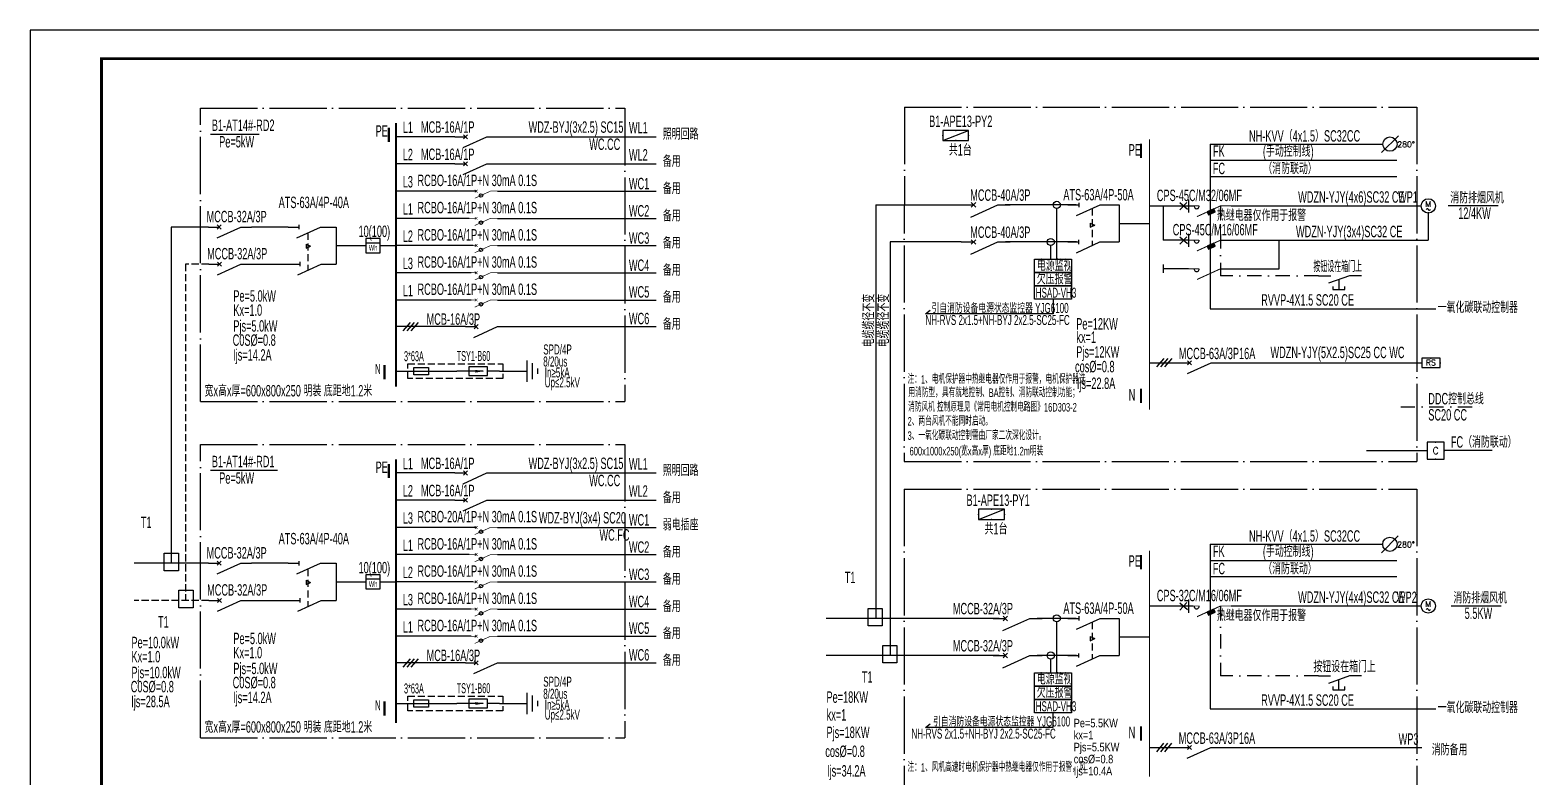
# Model space of a CAD drawing. Extents: x 776418 to 2076422, y -1170708 to 498544.
# Drawn here: x 908431 to 960981, y -766418 to -740248 of the extents above; entities that cross this region are included whole.
import ezdxf
from ezdxf.enums import TextEntityAlignment as Align

# ---------------------------------------------------------------- set-up
doc = ezdxf.new("R2010")
doc.units = 0
doc.header["$LTSCALE"] = 1000
doc.header["$MEASUREMENT"] = 0
for name, pattern in [('CONTINOUS', [0]), ('DASH', [0.35, 0.25, -0.1]), ('DASHDOT', [1, 0.5, -0.25, 0, -0.25]), ('DOTE', [2.42, 2, -0.2, 0.02, -0.2]), ('HIDDEN', [0.375, 0.25, -0.125])]:
    doc.linetypes.add(name, pattern=pattern)
doc.layers.get('0').update_dxf_attribs({"linetype": 'CONTINUOUS'})
for name, color, linetype in [('D-TEXT', 7, 'CONTINUOUS'), ('DOTLN', 2, 'DASH'), ('DQ', 255, 'CONTINOUS'), ('EL-1', 4, 'DASH'), ('EL-SYSTEM', 1, 'CONTINUOUS'), ('ELEMENT', 3, 'CONTINUOUS'), ('EQUIP', 3, 'CONTINUOUS'), ('EQUIP-动力', 3, 'CONTINUOUS'), ('EQUIP-消防', 80, 'CONTINUOUS'), ('EQUIP-箱柜', 3, 'CONTINUOUS'), ('PUB_TEXT', 255, 'CONTINUOUS'), ('TEL_TEXT', 3, 'CONTINUOUS'), ('TEL_TITLE', 7, 'CONTINUOUS'), ('WIRE', 4, 'CONTINUOUS'), ('WIRE-动力', 2, 'CONTINUOUS'), ('WIRE-照明', 1, 'CONTINUOUS'), ('WIRE-系统', 4, 'CONTINUOUS')]:
    doc.layers.add(name, color=color, linetype=linetype)
doc.styles.add('_COMPLEX', font='ROS', dxfattribs={"width": 0.6, "bigfont": 'JD'})
doc.styles.add('_HZTXT', font='txt.shx', dxfattribs={"width": 0.8, "bigfont": 'HZTXT.shx'})
doc.styles.add('_JD', font='ros.shx', dxfattribs={"width": 0.8, "bigfont": 'JD.shx'})
doc.styles.add('_TCH_LABEL', font='COMPLEX', dxfattribs={"bigfont": 'GBCBIG'})
doc.styles.add('_TEL_DIM', font='SIMPLEX', dxfattribs={"width": 0.7, "height": 3.5, "bigfont": 'HZTXT'})
doc.styles.add('DIM_FONT', font='SIMPLEX', dxfattribs={"width": 0.7, "bigfont": 'GBCBIG'})
doc.styles.get("Standard").update_dxf_attribs({"font": 'gbenor.shx', "bigfont": 'gbcbig.shx'})

# ---------------------------------------------------------------- blocks, each defined once
blk = doc.blocks.new('M_M8')
for p, q in [((-0.25, -0.2), (0, -0.75)), ((0.05, -0.25), (-0.05, -0.25))]:
    blk.add_line(p, q)
for points in [[(0, 0), (0, -0.25)], [(0, -0.75), (0, -1)]]:
    blk.add_lwpolyline(points)
at = {"style": 'DIM_FONT', "width": 0.8, "flags": 9}
blk.add_attdef('S', (0.25, -0.5), '', height=0.2, dxfattribs=at)
blk = doc.blocks.new('M_M7')
for p, q in [((-0.25, -0.2), (0, -0.75)), ((-0.047, -0.297), (0.047, -0.203)), ((-0.047, -0.203), (0.047, -0.297))]:
    blk.add_line(p, q)
for points in [[(0, 0), (0, -0.25)], [(0, -0.75), (0, -1)]]:
    blk.add_lwpolyline(points)
at = {"width": 0.8, "flags": 9}
blk.add_attdef('S', (0.25, -0.5), '', height=0.2, dxfattribs=at)
blk = doc.blocks.new('$equip_U$00000105(JDQINJING)')
for p, q in [((0.5, 1), (-0.5, 1)), ((-0.5, 1), (-0.5, 0)), ((0.5, 0), (0.5, 1)), ((-0.5, 0), (0.5, 0))]:
    blk.add_line(p, q)
for p in [(0, 1), (-0.5, 0.5), (0, 0), (0.5, 0.5)]:
    blk.add_point(p)
at = {"color": 7, "style": '_TEL_DIM'}
blk.add_attdef('$TEXT$', text='', height=0.4, dxfattribs=at).set_placement((-0.002, 0.507), align=Align.MIDDLE_CENTER)
at = {"color": 7, "style": '_TEL_DIM', "flags": 1}
blk.add_attdef('A', text='', height=0.00002, dxfattribs=at).set_placement((0, 0), align=Align.MIDDLE_CENTER)
blk = doc.blocks.new('$element$00000577')
at = {"const_width": 0.0233}
for points in [[(0, 0), (0, -0.25)], [(-0.25, -0.2), (0, -0.75), (0, -1)]]:
    blk.add_lwpolyline(points, dxfattribs=at)
blk.add_arc((-0.008, -0.192), 0.0589, 81.8699, 278.1301)
at = {"flags": 9}
blk.add_attdef('S', (0, 0), '', height=0.00000667, dxfattribs=at)
blk = doc.blocks.new('$equip$00001817')
blk.add_line((-0.59, -0.59), (0.59, 0.59))
blk.add_circle((0, 0), 0.5)
at = {"color": 7, "style": '_TEL_DIM', "flags": 1}
blk.add_attdef('A', text='', height=0.00002, dxfattribs=at).set_placement((0, 0), align=Align.MIDDLE_CENTER)
at = {"color": 7, "style": '_TEL_DIM'}
blk.add_attdef('$TEXT$', text='', height=0.4, dxfattribs=at).set_placement((1.36, -0.02), align=Align.MIDDLE_CENTER)
blk = doc.blocks.new('$element$00000544')
for points in [[(-0.25, -0.333), (-0.324, -0.333), (-0.324, -0.617), (-0.25, -0.617)], [(0, -1), (0, -0.721), (-0.176, -0.235)], [(0, 0), (0, -0.283)], [(-0.324, -0.478), (-0.087, -0.478)]]:
    blk.add_lwpolyline(points)
at = {"flags": 9}
blk.add_attdef('S', (0, 0), '', height=0.00000667, dxfattribs=at)
blk = doc.blocks.new('$equip$00001416')
for p, q in [((0.75, 0.6), (-0.75, 0.6)), ((-0.75, 0), (0.75, 0.6)), ((-0.75, 0.6), (-0.75, 0)), ((-0.75, 0), (0.75, 0)), ((0.75, 0), (0.75, 0.6))]:
    blk.add_line(p, q)
for p in [(-0.75, 0.3), (0, 0.6), (0, 0), (0.75, 0.3)]:
    blk.add_point(p)
at = {"style": '_TCH_LABEL', "flags": 9}
blk.add_attdef('A', (0, 0), '', height=0.00002, dxfattribs=at)
blk = doc.blocks.new('$equip$00001811')
blk.add_circle((0, 0), 0.5)
for centre, radius, start, end in [((-0.07, -0.27), 0.0768, 17.2272, 184.2164), ((0.07, -0.23), 0.0769, 197.2591, 5.1179)]:
    blk.add_arc(centre, radius, start, end)
at = {"color": 7, "style": '_TEL_DIM'}
blk.add_attdef('$TEXT$', text='', height=0.4, dxfattribs=at).set_placement((0, 0.14), align=Align.MIDDLE_CENTER)
at = {"color": 7, "style": '_TEL_DIM', "flags": 1}
blk.add_attdef('A', text='', height=0.00002, dxfattribs=at).set_placement((0, 0), align=Align.MIDDLE_CENTER)
blk = doc.blocks.new('$equip$00002460')
for p, q in [((0.65, 0.65), (-0.65, 0.65)), ((-0.65, 0.65), (-0.65, 0)), ((-0.65, 0), (0.65, 0)), ((0.65, 0), (0.65, 0.65))]:
    blk.add_line(p, q)
at = {"const_width": 0.04}
blk.add_lwpolyline([(-0.65, 0.65), (-0.65, 0), (0.65, 0), (0.65, 0.65), (-0.65, 0.65), (-0.65, 0)], dxfattribs=at)
for p in [(-0.65, 0.33), (0, 0.65), (0.65, 0.33), (0, 0)]:
    blk.add_point(p)
at = {"color": 7, "style": '_TEL_DIM'}
blk.add_attdef('$TEXT$', text='', height=0.4, dxfattribs=at).set_placement((-0.01, 0.34), align=Align.MIDDLE_CENTER)
at = {"color": 7, "style": '_TEL_DIM', "flags": 1}
blk.add_attdef('A', text='', height=0.00002, dxfattribs=at).set_placement((0, 0), align=Align.MIDDLE_CENTER)
blk = doc.blocks.new('$element$00000525')
at = {"const_width": 0.0233}
for points in [[(0, 0), (0, -0.25)], [(-0.25, -0.2), (0, -0.75), (0, -1)], [(-0.047, -0.203), (0.047, -0.297)], [(0.047, -0.203), (-0.047, -0.297)]]:
    blk.add_lwpolyline(points, dxfattribs=at)
blk.add_circle((-0.151, -0.417), 0.0615)
at = {"flags": 9}
blk.add_attdef('S', (0, 0), '', height=0.00000667, dxfattribs=at)
blk = doc.blocks.new('_LINKPT1')
blk.add_line((0, 0), (0, 0))
blk = doc.blocks.new('M_Z15DKY')
for p, q in [((0.5, 0.5), (-0.5, 0.5)), ((-0.5, 0.5), (-0.5, -0.5)), ((-0.5, 0.2), (0.5, 0.2)), ((0.5, -0.5), (0.5, 0.5)), ((-0.5, -0.5), (0.5, -0.5))]:
    blk.add_line(p, q)
for p in [(-0.5, 0), (0, 0.5), (0.5, 0), (0, -0.5)]:
    blk.add_blockref('_LINKPT1', p)
at = {"style": '_COMPLEX', "width": 0.6}
blk.add_text('Wh', height=0.4, dxfattribs=at).set_placement((0, -0.35), align=Align.CENTER)
at = {"width": 0.8, "flags": 9}
blk.add_attdef('A', (0, 0), '', height=0.00002, dxfattribs=at)
blk = doc.blocks.new('M_M24')
for p, q in [((-0.25, -0.375), (0.25, -0.375)), ((-0.1875, -0.5), (0.1875, -0.5)), ((-0.0625, -0.625), (0.0625, -0.625))]:
    blk.add_line(p, q)
blk.add_lwpolyline([(0, 0), (0, -0.375)])
at = {"width": 0.8, "flags": 9}
blk.add_attdef('S', (0.25, -0.5), '', height=0.2, dxfattribs=at)
blk = doc.blocks.new('M_M17')
for p, q in [((-0.1, -0.717), (-0.1, -0.283)), ((-0.1, -0.283), (0.1, -0.283)), ((0.1, -0.283), (0.1, -0.717)), ((0, -0.383), (0, -0.717)), ((0.1, -0.717), (-0.1, -0.717))]:
    blk.add_line(p, q)
for points in [[(0, 0), (0, -0.283)], [(0, -0.717), (0, -1)]]:
    blk.add_lwpolyline(points)
for points in [[(-0.033, -0.567), (0.033, -0.567), (0, -0.367), (0.033, -0.567)], [(0.033, -0.567), (0, -0.367), (-0.033, -0.567), (0.033, -0.567)], [(0, -0.367), (-0.033, -0.567), (0.033, -0.567), (0, -0.367)]]:
    blk.add_solid(points)
at = {"width": 0.8, "flags": 9}
blk.add_attdef('S', (0.25, -0.5), '', height=0.2, dxfattribs=at)

msp = doc.modelspace()

# ---------------------------------------------------------------- hatches: boundary and pattern name
h = msp.add_hatch()
h.set_pattern_fill('ANSI31', color=256, scale=10, style=0)
h.set_pattern_definition([(45, (748876.9758, -777192.17), (-0.707106781, 0.707106781), [])])
h.paths.add_polyline_path([(949894, -746612), (949848, -746509), (949620, -746612), (949667, -746716)])
h = msp.add_hatch()
h.set_pattern_fill('ANSI31', color=256, scale=10, style=0)
h.set_pattern_definition([(45, (748876.9758, -778392.17), (-0.707106781, 0.707106781), [])])
h.paths.add_polyline_path([(949894, -747812), (949848, -747709), (949620, -747812), (949667, -747916)])
h = msp.add_hatch()
h.set_pattern_fill('ANSI31', color=256, scale=10, style=0)
h.set_pattern_definition([(45, (748875.9664, -791192.9856), (-0.707106781, 0.707106781), [])])
h.paths.add_polyline_path([(949893, -760613), (949847, -760510), (949619, -760613), (949666, -760716)])

# ---------------------------------------------------------------- linework, layer by layer
at = {"linetype": 'DOTE'}
for p, q in [((914392, -753247), (914392, -742982)), ((914392, -742982), (929238, -742982)), ((929238, -742982), (929238, -753247)), ((939022, -742946), (939021, -755350)), ((939022, -742946), (956952, -742946)), ((956952, -742946), (956952, -755350)), ((914392, -753247), (929238, -753247)), ((914392, -765013), (914392, -754748)), ((914392, -754748), (929238, -754748)), ((929238, -754748), (929238, -765013)), ((939021, -755350), (956952, -755350)), ((939021, -756311), (939020, -769454)), ((939021, -756311), (956951, -756311)), ((956951, -756311), (956951, -769454)), ((914392, -765013), (929238, -765013))]:
    msp.add_line(p, q, dxfattribs=at)
for p, q in [((914745, -743887), (916444, -743887)), ((948903, -746282), (948661, -746540)), ((948661, -746286), (948926, -746519)), ((948903, -747482), (948661, -747740)), ((948661, -747486), (948926, -747719)), ((957312, -754967), (955190, -754967)), ((914745, -755653), (917086, -755653)), ((948902, -760283), (948660, -760541)), ((948660, -760287), (948925, -760520))]:
    msp.add_line(p, q)
at = {"linetype": 'DASHDOT'}
for p, q in [((950086, -746390), (950086, -748843, 0)), ((953514, -748843, 0), (950086, -748843, 0)), ((953514, -748843, 0), (950086, -748843, 0)), ((950085, -760391), (950085, -762844, 0)), ((953513, -762844, 0), (950085, -762844, 0))]:
    msp.add_line(p, q, dxfattribs=at)
at = {"linetype": 'Continuous', "const_width": 72.9}
for points in [[(920985, -743665), (920985, -744162)], [(947303, -744229), (947303, -744726)], [(920833, -751971), (920833, -752468)], [(947303, -752802), (947303, -753299)], [(920985, -755431), (920985, -755928)], [(947302, -758616), (947302, -759113)], [(920833, -763737), (920833, -764234)], [(947301, -764616), (947301, -765113)]]:
    msp.add_lwpolyline(points, dxfattribs=at)
for points in [[(949667, -746716), (949894, -746612), (949848, -746509), (949620, -746612)], [(949667, -747916), (949894, -747812), (949848, -747709), (949620, -747812)], [(949666, -760716), (949893, -760613), (949847, -760510), (949619, -760613)]]:
    msp.add_lwpolyline(points, close=True)
at = {"layer": 'D-TEXT'}
for p, q in [((949723, -744240), (955762, -744240)), ((949723, -744240), (949723, -750003, 0)), ((949723, -744805), (956255, -744805)), ((949723, -745369), (956255, -745369)), ((958049, -746392), (959796, -746392)), ((949723, -750003, 0), (957622, -750003, 0)), ((957912, -754946), (959590, -754946)), ((949722, -758241), (955761, -758241)), ((949722, -758241), (949722, -764004)), ((949722, -758806), (956254, -758806)), ((949722, -759370), (956254, -759370)), ((958160, -760392), (959907, -760392)), ((949722, -764004, 0), (957621, -764004, 0))]:
    msp.add_line(p, q, dxfattribs=at)
for points in [[(912001, -757784, 0, 0, 0), (912938, -757784, 0, 0, 0), (913243, -758407, 80, 0, 0), (913375, -758677, 0, 0, 0)], [(936630, -759712, 0, 0, 0), (937567, -759712, 0, 0, 0), (937872, -760335, 80, 0, 0), (938004, -760605, 0, 0, 0)], [(912599, -761266, 0, 0, 0), (913536, -761266, 0, 0, 0), (913841, -760643, 80, 0, 0), (913973, -760373, 0, 0, 0)], [(937228, -763194, 0, 0, 0), (938165, -763194, 0, 0, 0), (938470, -762571, 80, 0, 0), (938602, -762302, 0, 0, 0)]]:
    msp.add_lwpolyline(points, format="xyseb", dxfattribs=at)
at = {"layer": 'DOTLN', "linetype": 'DASH'}
for points in [[(921648, -751931), (924977, -751931), (924977, -752440), (921648, -752440)], [(921648, -763557), (924977, -763557), (924977, -764066), (921648, -764066)]]:
    msp.add_lwpolyline(points, close=True, dxfattribs=at)
at = {"layer": 'DQ'}
for p, q in [((944350, -746489), (944350, -748266)), ((944147, -748266), (944147, -747788)), ((944224, -749670), (944224, -750183)), ((939764, -750183), (939928, -750049)), ((944224, -750183), (939764, -750183)), ((944349, -760958), (944349, -762736)), ((944146, -762736), (944146, -762258)), ((939763, -764653), (939927, -764519)), ((944223, -764139), (944223, -764653)), ((944223, -764653), (939763, -764653))]:
    msp.add_line(p, q, dxfattribs=at)
for points in [[(943574, -748266), (944874, -748266), (944874, -748734), (943574, -748734)], [(943574, -748734), (944874, -748734), (944874, -749202), (943574, -749202)], [(943574, -749202), (944874, -749202), (944874, -749670), (943574, -749670)], [(943573, -762736), (944873, -762736), (944873, -763204), (943573, -763204)], [(943573, -763204), (944873, -763204), (944873, -763672), (943573, -763672)], [(943573, -763672), (944873, -763672), (944873, -764139), (943573, -764139)]]:
    msp.add_lwpolyline(points, close=True, dxfattribs=at)
for centre in [(944356, -746365), (944147, -747664), (944355, -760834), (944146, -762133)]:
    msp.add_circle(centre, 124, dxfattribs=at)
at = {"layer": 'EL-1'}
for p, q in [((914686, -748439), (913875, -748439)), ((913875, -748439), (913875, -760210)), ((914686, -760205), (912072, -760205))]:
    msp.add_line(p, q, dxfattribs=at)
at = {"layer": 'EL-SYSTEM'}
for points in [[(913127, -758557), (913623, -758557), (913623, -759166), (913127, -759166)], [(913639, -759852), (914135, -759852), (914135, -760461), (913639, -760461)], [(937756, -760485), (938251, -760485), (938251, -761094), (937756, -761094)], [(938268, -761780), (938764, -761780), (938764, -762389), (938268, -762389)]]:
    msp.add_lwpolyline(points, close=True, dxfattribs=at)
at = {"layer": 'ELEMENT'}
for points in [[(921860, -752316), (921860, -752056), (922370, -752056), (922370, -752316)], [(921860, -763941), (921860, -763681), (922370, -763681), (922370, -763941)]]:
    msp.add_lwpolyline(points, close=True, dxfattribs=at)
at = {"layer": 'TEL_TITLE'}
msp.add_lwpolyline([(908431, -799648), (1013531, -799648), (1013531, -740248), (908431, -740248)], close=True, dxfattribs=at)
at = {"layer": 'TEL_TITLE', "const_width": 100}
msp.add_lwpolyline([(910931, -798648), (1012531, -798648), (1012531, -741248), (910931, -741248)], close=True, dxfattribs=at)
at = {"layer": 'WIRE', "color": 7, "linetype": 'DASHDOT'}
msp.add_lwpolyline([(956388, -753434), (959317, -753434)], dxfattribs=at)
at = {"layer": 'WIRE-动力'}
for p, q in [((921726, -750480), (921478, -750774)), ((921866, -750480), (921618, -750774)), ((922006, -750480), (921758, -750774)), ((948096, -751744), (947848, -752037)), ((948236, -751744), (947988, -752037)), ((948376, -751744), (948128, -752037)), ((921726, -762247), (921478, -762540)), ((921866, -762247), (921618, -762540)), ((922006, -762247), (921758, -762540)), ((948092, -765204), (947844, -765498)), ((948232, -765204), (947984, -765498)), ((948372, -765204), (948124, -765498))]:
    msp.add_line(p, q, dxfattribs=at)
at = {"layer": 'WIRE-照明'}
for p, q in [((923291, -743980), (921233, -743980)), ((923291, -744933), (921233, -744933)), ((924041, -745885), (921233, -745885)), ((938022, -746365), (938022, -760834)), ((938022, -746365), (941010, -746365)), ((945039, -746365), (942553, -746365)), ((946248, -746365), (946544, -746365)), ((946544, -746365), (946544, -747664)), ((948081, -746401), (948081, -747601)), ((950461, -746401), (957104, -746401)), ((957354, -746625), (957354, -747601)), ((913375, -747140), (913375, -758911)), ((918779, -747140), (919139, -747140)), ((919139, -747140), (919139, -748439)), ((923791, -746837), (921233, -746837)), ((945529, -747001), (945529, -747148)), ((945529, -747001), (945688, -747074)), ((945529, -747148), (945688, -747074)), ((918087, -747736), (918087, -747884)), ((918087, -747736), (918246, -747810)), ((938522, -747664), (938522, -762133)), ((941010, -747664), (938522, -747664)), ((945044, -747664), (942557, -747664)), ((946242, -747664), (946544, -747664)), ((948962, -747601), (948081, -747601)), ((950086, -747601), (957354, -747601)), ((952131, -748601), (952131, -747601)), ((918087, -747884), (918246, -747810)), ((919139, -747790), (920186, -747790)), ((920686, -747790), (921233, -747790)), ((923937, -747790), (921233, -747790)), ((918775, -748439), (919139, -748439)), ((923870, -748742), (921233, -748742)), ((948081, -748456), (948081, -748745)), ((948961, -748601), (948081, -748601)), ((950086, -748601), (952131, -748601)), ((923870, -749694), (921233, -749694)), ((923665, -750627), (921233, -750627)), ((947598, -751890), (949002, -751890)), ((949940, -751890), (957123, -751890)), ((957773, -751890), (957793, -751890)), ((921233, -752186), (923360, -752186)), ((924860, -752186), (925673, -752186)), ((923291, -755747), (921233, -755747)), ((923291, -756699), (921233, -756699)), ((924041, -757651), (921233, -757651)), ((923791, -758603), (921233, -758603)), ((918779, -758906), (919139, -758906)), ((919139, -758906), (919139, -760205)), ((918087, -759502), (918087, -759650)), ((918087, -759502), (918246, -759576)), ((918087, -759650), (918246, -759576)), ((919139, -759556), (920186, -759556)), ((920686, -759556), (921233, -759556)), ((923937, -759556), (921233, -759556)), ((918775, -760205), (919139, -760205)), ((923870, -760508), (921233, -760508)), ((942341, -760834), (936282, -760834)), ((945038, -760834), (943671, -760834)), ((946247, -760834), (946543, -760834)), ((946543, -760834), (946543, -762133)), ((950460, -760401), (957103, -760401)), ((923870, -761460), (921233, -761460)), ((945528, -761470), (945528, -761618)), ((945528, -761470), (945687, -761544)), ((945528, -761618), (945687, -761544)), ((923665, -762393), (921233, -762393)), ((942341, -762133), (936282, -762133)), ((945043, -762133), (943675, -762133)), ((946241, -762133), (946543, -762133)), ((921233, -763812), (923360, -763811)), ((924860, -763811), (925673, -763811)), ((947594, -765351), (948998, -765351)), ((949936, -765351), (957123, -765351))]:
    msp.add_line(p, q, dxfattribs=at)
at = {"layer": 'WIRE-照明', "linetype": 'ByBlock'}
for p, q in [((924791, -743980), (930338, -743980)), ((924791, -744933), (930338, -744933)), ((924791, -745885), (930338, -745885)), ((924791, -746837), (930338, -746837)), ((924791, -747790), (930338, -747790)), ((924791, -748742), (930338, -748742)), ((924791, -749694), (930338, -749694)), ((925165, -750627), (930338, -750627)), ((924791, -755747), (930338, -755747)), ((924791, -756699), (930338, -756699)), ((924791, -757651), (930338, -757651)), ((924791, -758603), (930338, -758603)), ((924791, -759556), (930338, -759556)), ((924791, -760508), (930338, -760508)), ((924791, -761460), (930338, -761460)), ((925165, -762393), (930338, -762393))]:
    msp.add_line(p, q, dxfattribs=at)
at = {"layer": 'WIRE-照明', "linetype": 'Continuous'}
for p, q in [((948962, -746176), (948962, -746635)), ((947599, -746401), (949130, -746401)), ((914679, -747140), (913375, -747140)), ((917466, -747140), (916179, -747140)), ((946544, -747015), (947599, -747015)), ((948962, -747376), (948962, -747835)), ((916186, -748439), (917498, -748439)), ((914679, -758906), (912072, -758906)), ((917466, -758906), (916179, -758906)), ((916186, -760205), (917498, -760205)), ((948961, -760176), (948961, -760636)), ((947598, -760401), (948229, -760401)), ((947598, -760401), (949129, -760401)), ((946543, -761485), (947598, -761485))]:
    msp.add_line(p, q, dxfattribs=at)
at = {"layer": 'WIRE-照明', "linetype": 'HIDDEN'}
for p, q in [((945590, -746493), (945590, -747792)), ((918148, -747341), (918148, -748655)), ((918148, -759107), (918148, -760421)), ((945589, -760963), (945589, -762262))]:
    msp.add_line(p, q, dxfattribs=at)
at = {"layer": 'WIRE-照明', "color": 1, "const_width": 66.5}
for points in [[(921233, -743497), (921233, -752724)], [(921233, -755264), (921233, -764490)]]:
    msp.add_lwpolyline(points, dxfattribs=at)
at = {"layer": 'WIRE-照明', "const_width": 36}
for points in [[(947600, -744074), (947598, -753533)], [(947598, -758461), (947598, -766375)]]:
    msp.add_lwpolyline(points, dxfattribs=at)

# ---------------------------------------------------------------- block references
at = {"layer": 'DQ', "xscale": 1500, "yscale": 1500, "zscale": 1500}
for name, p, rotation in [('M_M7', (923291, -743980), 89.99999999999993), ('M_M7', (923291, -744933), 89.99999999999993), ('M_M8', (944748, -746365), 90), ('M_M7', (914679, -747140), 90), ('M_M8', (917466, -747140), 90), ('M_M8', (944742, -747664), 90), ('M_M7', (914686, -748439), 90), ('M_M8', (917498, -748439), 90), ('M_M7', (948627, -751890), 90), ('M_M7', (923291, -755747), 89.99999999999993), ('M_M7', (923291, -756699), 89.99999999999993), ('M_M7', (914679, -758906), 90), ('M_M8', (917466, -758906), 90), ('M_M7', (914686, -760205), 90), ('M_M8', (917498, -760205), 90), ('M_M8', (944747, -760834), 90), ('M_M8', (944741, -762133), 90), ('M_M7', (948623, -765351), 90)]:
    msp.add_blockref(name, p, dxfattribs=dict(at, rotation=rotation))
at = {"layer": 'ELEMENT'}
for name, p, xscale, yscale, zscale, rotation in [('$element$00000525', (923791, -745885), 1000, 1000, 1000, 90), ('M_M7', (941010, -746365), 1714.285714285681, 1714.285714285681, 1714.285714285681, 90), ('$element$00000577', (948961, -746401), 1500, 1500, 1500, 90), ('$element$00000525', (923791, -746837), 1000, 1000, 1000, 90), ('$element$00000525', (923791, -747790), 1000, 1000, 1000, 90), ('M_M7', (941010, -747664), 1714.285714285681, 1714.285714285681, 1714.285714285681, 90), ('$element$00000577', (948961, -747601), 1500, 1500, 1500, 90), ('$element$00000525', (923791, -748742), 1000, 1000, 1000, 90), ('$element$00000577', (948961, -748601), 1500, 1500, 1500, 90), ('$element$00000525', (923791, -749694), 1000, 1000, 1000, 90), ('M_M7', (923665, -750627), 1500, 1500, 1500, 89.99999999999993), ('M_M24', (925266, -752186), 1500, 1500, 1500, 90), ('M_M17', (924860, -752186), -1500, 1500, 1500, 270), ('$element$00000525', (923791, -757651), 1000, 1000, 1000, 90), ('$element$00000525', (923791, -758603), 1000, 1000, 1000, 90), ('$element$00000525', (923791, -759556), 1000, 1000, 1000, 90), ('$element$00000577', (948960, -760401), 1500, 1500, 1500, 90), ('$element$00000525', (923791, -760508), 1000, 1000, 1000, 90), ('M_M7', (942127, -760834), 1714.285714285681, 1714.285714285681, 1714.285714285681, 90), ('$element$00000525', (923791, -761460), 1000, 1000, 1000, 90), ('M_M7', (923665, -762393), 1500, 1500, 1500, 89.99999999999993), ('M_M7', (942127, -762133), 1714.285714285681, 1714.285714285681, 1714.285714285681, 90), ('M_M24', (925266, -763811), 1500, 1500, 1500, 90), ('M_M17', (924860, -763811), -1500, 1500, 1500, 270)]:
    msp.add_blockref(name, p, dxfattribs=dict(at, xscale=xscale, yscale=yscale, zscale=zscale, rotation=rotation))
at = {"layer": 'EQUIP', "xscale": 500, "yscale": 500, "zscale": 500}
for p in [(920436, -747790), (920436, -759556)]:
    msp.add_blockref('M_Z15DKY', p, dxfattribs=at)
at = {"layer": 'EQUIP-动力'}
ref = msp.add_blockref('$equip$00001817', (956012, -744240), dxfattribs=dict(at, xscale=500, yscale=500, zscale=500))
ref.add_attrib('$TEXT$', '280%%D', dxfattribs={"layer": '0', "color": 7, "height": 200, "style": '_TEL_DIM'}).set_placement((956575, -744249), align=Align.MIDDLE_CENTER)
at = {"layer": 'EQUIP-动力', "xscale": 500, "yscale": 500, "zscale": 500}
for p in [(957354, -746401), (957353, -760401)]:
    msp.add_blockref('$equip$00001811', p, dxfattribs=at).add_auto_attribs({'$TEXT$': 'M'})
at = {"layer": 'EQUIP-动力'}
ref = msp.add_blockref('$equip$00001817', (956011, -758241), dxfattribs=dict(at, xscale=500, yscale=500, zscale=500))
ref.add_attrib('$TEXT$', '280%%D', dxfattribs={"layer": '0', "color": 7, "height": 200, "style": '_TEL_DIM'}).set_placement((956574, -758250), align=Align.MIDDLE_CENTER)
at = {"layer": 'EQUIP-消防', "xscale": 500, "yscale": 500, "zscale": 500}
msp.add_blockref('$equip$00002460', (957448, -752053), dxfattribs=at).add_auto_attribs({'$TEXT$': 'RS'})
at = {"layer": 'EQUIP-箱柜', "xscale": 600, "yscale": 600, "zscale": 600}
for p in [(940822, -744118), (942071, -757374)]:
    msp.add_blockref('$equip$00001416', p, dxfattribs=at)
msp.add_blockref('$equip_U$00000105(JDQINJING)', (957612, -755267), dxfattribs=at).add_auto_attribs({'$TEXT$': 'C'})
at = {"layer": 'WIRE-系统', "xscale": 1500, "yscale": 1500, "zscale": 1500, "rotation": 90}
for p in [(953514, -748843, 0), (953514, -748843, 0), (953513, -762844, 0)]:
    msp.add_blockref('$element$00000544', p, dxfattribs=at)

# ---------------------------------------------------------------- texts
at = {"layer": 'D-TEXT'}
for s, height, style, width, p in [('L1', 400, '_JD', 0.6, (921472, -743852)), ('WL1', 400, '_JD', 0.6, (929385, -743862)), ('B1-APE13-PY2', 400, '_JD', 0.6, (939889, -743641)), ('照明回路', 400, '_JD', 0.6, (930571, -744084)), ('NH-KVV（4x1.5）SC32CC', 400, '_JD', 0.6, (951083, -744152)), ('L2', 400, '_JD', 0.6, (921472, -744804)), ('WL2', 400, '_JD', 0.6, (929385, -744814)), ('备用', 400, '_JD', 0.6, (930571, -745037)), ('共1台', 400, '_JD', 0.6, (940579, -744641)), ('PE', 400, '_JD', 0.6, (946871, -744639)), ('FK               (手动控制线)', 400, '_JD', 0.6, (949820, -744684)), ('FC               （消防联动）', 400, '_JD', 0.6, (949815, -745290)), ('L3', 400, '_JD', 0.6, (921472, -745757)), ('RCBO-16A/1P+N 30mA 0.1S', 400, '_JD', 0.6, (921989, -745708)), ('WC1', 400, '_JD', 0.6, (929385, -745820)), ('备用', 400, '_JD', 0.6, (930571, -745989)), ('MCCB-40A/3P', 400, '_JD', 0.6, (941328, -746223)), ('ATS-63A/4P-50A', 400, '_JD', 0.6, (944585, -746209, -2980)), ('CPS-45C/M32/06MF', 400, '_JD', 0.6, (947857, -746233)), ('WDZN-YJY(4x6)SC32 CE', 400, '_JD', 0.6, (952800, -746290)), ('WP1', 400, '_JD', 0.6, (956295, -746290)), ('消防排烟风机', 400, '_JD', 0.6, (958122, -746313)), ('L1', 400, '_JD', 0.6, (921472, -746709)), ('RCBO-16A/1P+N 30mA 0.1S', 400, '_JD', 0.6, (921989, -746660)), ('WC2', 400, '_JD', 0.6, (929385, -746773)), ('备用', 400, '_JD', 0.6, (930571, -746941)), ('热继电器仅作用于报警', 400, '_JD', 0.6, (949958, -746928)), ('12/4KW', 400, '_JD', 0.6, (958401, -746854, -124)), ('L2', 400, '_JD', 0.6, (921472, -747661)), ('RCBO-16A/1P+N 30mA 0.1S', 400, '_JD', 0.6, (921989, -747613)), ('MCCB-40A/3P', 400, '_JD', 0.6, (941328, -747522)), ('CPS-45C/M16/06MF', 400, '_JD', 0.6, (948412, -747433)), ('WDZN-YJY(3x4)SC32 CE', 400, '_JD', 0.6, (952725, -747498)), ('WC3', 400, '_JD', 0.6, (929385, -747725)), ('备用', 400, '_JD', 0.6, (930571, -747893)), ('L3', 400, '_JD', 0.6, (921472, -748613)), ('RCBO-16A/1P+N 30mA 0.1S', 400, '_JD', 0.6, (921989, -748565)), ('WC4', 400, '_JD', 0.6, (929385, -748677)), ('电源监视', 400, '_JD', 0.6, (943657, -748679, 37)), ('按钮设在箱门上', 400, '_HZTXT', 0.45, (953336, -748719, 0)), ('备用', 400, '_JD', 0.6, (930571, -748846)), ('欠压报警', 400, '_JD', 0.6, (943657, -749146, 37)), ('L1', 400, '_JD', 0.6, (921472, -749566)), ('RCBO-16A/1P+N 30mA 0.1S', 400, '_JD', 0.6, (921989, -749517)), ('WC5', 400, '_JD', 0.6, (929385, -749610)), ('备用', 400, '_JD', 0.6, (930571, -749788)), ('HSAD-VH3', 350, '_JD', 0.6, (943620, -749614, 37)), ('引自消防设备电源状态监控器 YJG6100 ', 350, '_JD', 0.6, (939972, -750147)), ('RVVP-4X1.5 SC20 CE', 400, '_JD', 0.6, (951509, -749892, 0)), ('一氧化碳联动控制器', 400, '_JD', 0.6, (957683, -750149, 0)), ('MCB-16A/3P', 400, '_JD', 0.6, (922306, -750562)), ('WC6', 400, '_JD', 0.6, (929385, -750543)), ('备用', 400, '_JD', 0.6, (930571, -750731)), ('NH-RVS 2x1.5+NH-BYJ 2x2.5-SC25-FC ', 350, '_JD', 0.6, (939761, -750568)), ('Pe=12KW', 400, '_JD', 0.6, (945036, -750728)), ('kx=1', 400, '_JD', 0.6, (945042, -751196)), ('Pjs=12KW', 400, '_JD', 0.6, (945036, -751710)), ('MCCB-63A/3P16A', 400, '_JD', 0.6, (948627, -751764)), ('WDZN-YJY(5X2.5)SC25 CC WC ', 400, '_JD', 0.6, (951833, -751728)), ('cos%%C=0.8', 400, '_JD', 0.6, (944995, -752224)), ('注：1、电机保护器中热继电器仅作用于报警，电机保护器选', 300, '_JD', 0.6, (939135, -752621, 0)), ('Ijs=22.8A', 400, '_JD', 0.6, (945056, -752808)), ('宽x高x厚=600x800x250 明装 底距地1.2米', 400, '_JD', 0.6, (914537, -753068)), ('用消防型，具有就地控制、BA控制、消防联动控制功能；', 300, '_JD', 0.6, (939165, -753090, 0)), ('N', 400, '_JD', 0.6, (946871, -753212)), ('DDC控制总线', 400, '_JD', 0.6, (957354, -753347)), ('消防风机 控制原理见《常用电机控制电路图》16D303-2', 300, '_JD', 0.6, (939154, -753597, 0)), ('SC20 CC', 400, '_JD', 0.6, (957354, -753911)), ('2、两台风机不能同时启动。', 300, '_JD', 0.6, (939135, -754089, 0)), ('3、一氧化碳联动控制需由厂家二次深化设计。', 300, '_JD', 0.6, (939135, -754590, 0)), ('FC（消防联动）', 400, '_JD', 0.6, (958146, -754861, 1146)), ('600x1000x250(宽x高x厚) 底距地1.2m明装', 300, '_JD', 0.6, (939206, -755133)), ('L1', 400, '_JD', 0.6, (921472, -755618)), ('WL1', 400, '_JD', 0.6, (929385, -755628)), ('照明回路', 400, '_JD', 0.6, (930571, -755850)), ('L2', 400, '_JD', 0.6, (921472, -756570)), ('WL2', 400, '_JD', 0.6, (929385, -756580)), ('备用', 400, '_JD', 0.6, (930571, -756803)), ('B1-APE13-PY1', 400, '_JD', 0.6, (941196, -756898)), ('L3', 400, '_JD', 0.6, (921472, -757523)), ('RCBO-20A/1P+N 30mA 0.1S', 400, '_JD', 0.6, (921989, -757474)), ('WC1', 400, '_JD', 0.6, (929385, -757587)), ('T1', 400, '_JD', 0.6, (912310, -757674)), ('弱电插座', 400, '_JD', 0.6, (930571, -757755)), ('共1台', 400, '_JD', 0.6, (941828, -757898)), ('NH-KVV（4x1.5）SC32CC', 400, '_JD', 0.6, (951082, -758152)), ('L1', 400, '_JD', 0.6, (921472, -758475)), ('RCBO-16A/1P+N 30mA 0.1S', 400, '_JD', 0.6, (921989, -758426)), ('WC2', 400, '_JD', 0.6, (929385, -758539)), ('备用', 400, '_JD', 0.6, (930571, -758707)), ('FK               (手动控制线)', 400, '_JD', 0.6, (949819, -758685)), ('PE', 400, '_JD', 0.6, (946870, -759026)), ('L2', 400, '_JD', 0.6, (921472, -759427)), ('RCBO-16A/1P+N 30mA 0.1S', 400, '_JD', 0.6, (921989, -759379)), ('WC3', 400, '_JD', 0.6, (929385, -759491)), ('备用', 400, '_JD', 0.6, (930571, -759660)), ('T1', 400, '_JD', 0.6, (936938, -759602)), ('FC               （消防联动）', 400, '_JD', 0.6, (949814, -759291)), ('CPS-32C/M16/06MF', 400, '_JD', 0.6, (947856, -760234)), ('WDZN-YJY(4x4)SC32 CE', 400, '_JD', 0.6, (952799, -760291)), ('消防排烟风机', 400, '_JD', 0.6, (958233, -760313)), ('L3', 400, '_JD', 0.6, (921472, -760380)), ('RCBO-16A/1P+N 30mA 0.1S', 400, '_JD', 0.6, (921989, -760331)), ('WC4', 400, '_JD', 0.6, (929385, -760443)), ('备用', 400, '_JD', 0.6, (930571, -760612)), ('MCCB-32A/3P', 400, '_JD', 0.6, (940719, -760693)), ('ATS-63A/4P-50A', 400, '_JD', 0.6, (944585, -760678, -2980)), ('WP2', 400, '_JD', 0.6, (956256, -760297)), ('T1', 400, '_JD', 0.6, (912908, -761156)), ('RCBO-16A/1P+N 30mA 0.1S', 400, '_JD', 0.6, (921989, -761283)), ('热继电器仅作用于报警', 400, '_JD', 0.6, (949957, -760928)), ('5.5KW', 400, '_JD', 0.6, (958627, -760855, -124)), ('L1', 400, '_JD', 0.6, (921472, -761332)), ('WC5', 400, '_JD', 0.6, (929385, -761377)), ('备用', 400, '_JD', 0.6, (930571, -761554)), ('MCB-16A/3P', 400, '_JD', 0.6, (922306, -762328)), ('WC6', 400, '_JD', 0.6, (929385, -762310)), ('MCCB-32A/3P', 400, '_JD', 0.6, (940719, -761992)), ('备用', 400, '_JD', 0.6, (930571, -762497)), ('按钮设在箱门上', 400, '_JD', 0.6, (953335, -762720, 0)), ('T1', 400, '_JD', 0.6, (937536, -763084)), ('电源监视', 400, '_JD', 0.6, (943656, -763148, 37)), ('Pe=18KW', 400, '_JD', 0.6, (936298, -763789)), ('欠压报警', 400, '_JD', 0.6, (943656, -763616, 37)), ('RVVP-4X1.5 SC20 CE', 400, '_JD', 0.6, (951508, -763893, 0)), ('kx=1', 400, '_JD', 0.6, (936304, -764408)), ('HSAD-VH3', 350, '_JD', 0.6, (943619, -764084, 37)), ('一氧化碳联动控制器', 400, '_JD', 0.6, (957682, -764150, 0)), ('宽x高x厚=600x800x250 明装 底距地1.2米', 400, '_JD', 0.6, (914537, -764834)), ('Pjs=18KW', 400, '_JD', 0.6, (936298, -765021)), ('引自消防设备电源状态监控器 YJG6100 ', 350, '_JD', 0.6, (940025, -764617)), ('Pe=5.5KW', 300, '_JD', 0.8, (944949, -764647)), ('NH-RVS 2x1.5+NH-BYJ 2x2.5-SC25-FC ', 350, '_JD', 0.6, (939272, -765041)), ('kx=1', 300, '_JD', 0.8, (944949, -765067)), ('N', 400, '_JD', 0.6, (946870, -765026)), ('MCCB-63A/3P16A', 400, '_JD', 0.6, (948622, -765224)), ('WP3', 400, '_JD', 0.6, (956316, -765257)), ('cos%%C=0.8', 400, '_JD', 0.6, (936257, -765685)), ('cos%%C=0.8', 300, '_JD', 0.8, (944949, -765907)), ('Pjs=5.5KW', 300, '_JD', 0.8, (944949, -765487)), ('消防备用', 400, '_JD', 0.6, (957477, -765626, -124)), ('Ijs=34.2A', 400, '_JD', 0.6, (936318, -766370)), ('注：1、风机高速时电机保护器中热继电器仅作用于报警，风', 300, '_JD', 0.6, (939134, -766198, 0)), ('Ijs=10.4A', 300, '_JD', 0.8, (944949, -766327))]:
    msp.add_text(s, height=height, dxfattribs=dict(at, style=style, width=width)).set_placement(p)
at = {"layer": 'D-TEXT', "style": '_JD', "width": 0.6}
for p in [(937973, -751348), (938490, -751348)]:
    msp.add_text('电缆缆径不变', height=400, rotation=90, dxfattribs=at).set_placement(p)
at = {"layer": 'PUB_TEXT', "style": '_JD', "width": 0.6}
for p in [(919925, -747492), (919925, -759258)]:
    msp.add_text('10(100)', height=400, dxfattribs=at).set_placement(p)
at = {"layer": 'TEL_TEXT', "color": 7, "style": '_JD', "width": 0.6}
for s, p in [('B1-AT14#-RD2', (914792, -743779)), ('PE', (920523, -743980)), ('MCB-16A/1P', (922109, -743842)), ('WDZ-BYJ(3x2.5) SC15', (925875, -743843)), ('Pe=5kW', (915050, -744357)), (' WC.CC', (927907, -744443)), ('MCB-16A/1P', (922109, -744795)), ('ATS-63A/4P-40A', (917130, -746478)), ('MCCB-32A/3P', (914608, -746974, 0)), ('MCCB-32A/3P', (914627, -748273, 0)), ('B1-AT14#-RD1', (914792, -755545)), ('PE', (920523, -755746)), ('MCB-16A/1P', (922109, -755609)), ('WDZ-BYJ(3x2.5) SC15', (925875, -755609)), ('Pe=5kW', (915050, -756123)), ('MCB-16A/1P', (922109, -756561)), (' WC.CC', (927907, -756209)), ('WDZ-BYJ(3x4) SC20', (926234, -757513)), (' WC.FC', (928266, -758114)), ('ATS-63A/4P-40A', (917130, -758244)), ('MCCB-32A/3P', (914608, -758740, 0)), ('MCCB-32A/3P', (914627, -760039, 0))]:
    msp.add_text(s, height=400, dxfattribs=at).set_placement(p)
at = {"layer": 'TEL_TEXT', "style": '_JD', "width": 0.6}
for s, p in [('Pe=5.0kW', (915545, -749753, 147236)), ('Kx=1.0', (915545, -750248)), ('Pjs=5.0kW', (915545, -750802, 147236)), ('C0S%%C=0.8', (915522, -751297, 147236)), ('Ijs=14.2A', (915536, -751816, 147236)), ('Pe=5.0kW', (915545, -761736, 147236)), ('Pe=10.0kW', (911980, -761878, 147236)), ('Kx=1.0', (911980, -762373)), ('Kx=1.0', (915545, -762232)), ('Pjs=5.0kW', (915545, -762786, 147236)), ('C0S%%C=0.8', (911956, -763422, 147236)), ('Pjs=10.0kW', (911980, -762927, 147236)), ('C0S%%C=0.8', (915522, -763280, 147236)), ('Ijs=28.5A', (911971, -763942, 147236)), ('Ijs=14.2A', (915536, -763800, 147236))]:
    msp.add_text(s, height=400, dxfattribs=at).set_placement(p)
at = {"layer": 'TEL_TEXT', "ltscale": 2, "style": '_COMPLEX'}
for s, width, p in [('SPD/4P', 0.6, (926388, -751600)), ('3*63A', 0.5, (921516, -751835)), ('TSY1-B60', 0.5, (923361, -751827)), ('8/20us', 0.6, (926388, -752021)), ('Up≤2.5kV', 0.6, (926440, -752750)), ('In≥5kA', 0.6, (926440, -752405)), ('SPD/4P', 0.6, (926388, -763225)), ('3*63A', 0.5, (921516, -763461)), ('TSY1-B60', 0.5, (923361, -763452)), ('8/20us', 0.6, (926388, -763647)), ('Up≤2.5kV', 0.6, (926440, -764376)), ('In≥5kA', 0.6, (926440, -764031))]:
    msp.add_text(s, height=350, dxfattribs=dict(at, width=width)).set_placement(p)
at = {"layer": 'TEL_TEXT', "linetype": 'Continuous', "style": '_JD', "width": 0.6}
for p in [(920502, -752287), (920502, -764053)]:
    msp.add_text('N', height=350, dxfattribs=at).set_placement(p)

doc.saveas('drawing.dxf')
